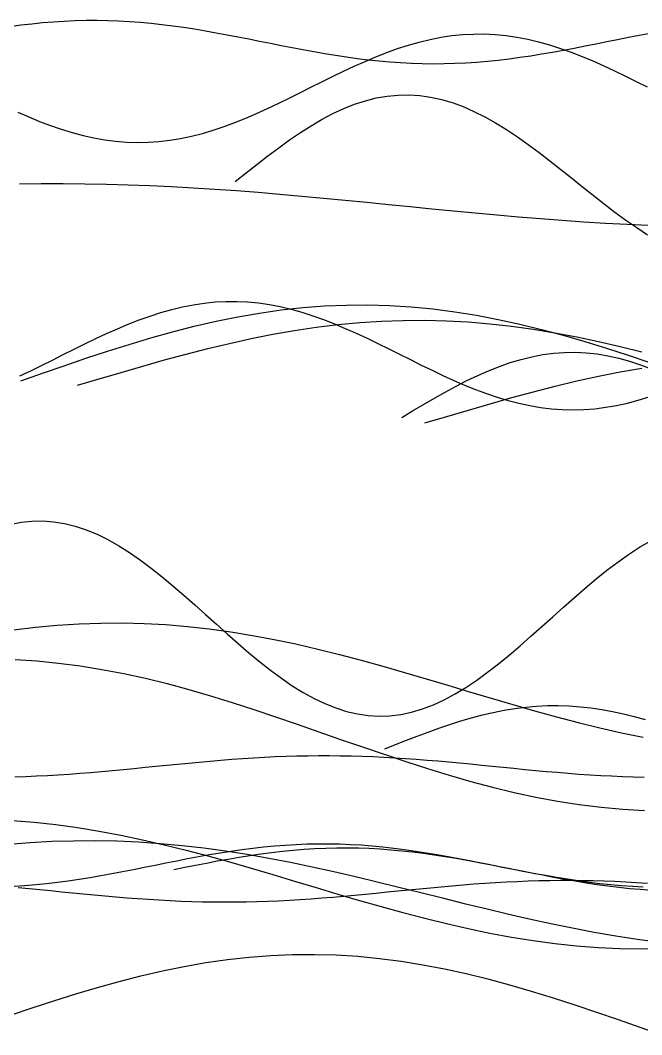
# Model space of a CAD drawing. Header units: metres. Extents: x -249 to 352, y -252 to 258.
# Drawn here: x -190.3 to -133, y -105.5 to -12 of the extents above; entities that cross this region are included whole.
import ezdxf

# ---------------------------------------------------------------- set-up
doc = ezdxf.new("R2010")
doc.units = ezdxf.units.M

msp = doc.modelspace()

# ---------------------------------------------------------------- linework, layer by layer
for p, q in [((-187.241, -12.172, -433.013), (-186.241, -12.109, -433.013)), ((-186.241, -12.109, -433.013), (-185.241, -12.065, -433.013)), ((-185.241, -12.065, -433.013), (-184.241, -12.041, -433.013)), ((-184.241, -12.041, -433.013), (-183.241, -12.037, -433.013)), ((-183.241, -12.037, -433.013), (-182.241, -12.053, -433.013)), ((-182.241, -12.053, -433.013), (-181.241, -12.088, -433.013)), ((-181.241, -12.088, -433.013), (-180.241, -12.144, -433.013)), ((-180.241, -12.144, -433.013), (-179.241, -12.218, -433.013)), ((-191.241, -12.601, -433.013), (-190.241, -12.469, -433.013)), ((-190.241, -12.469, -433.013), (-189.241, -12.353, -433.013)), ((-189.241, -12.353, -433.013), (-188.241, -12.254, -433.013)), ((-188.241, -12.254, -433.013), (-187.241, -12.172, -433.013)), ((-179.241, -12.218, -433.013), (-178.241, -12.31, -433.013)), ((-178.241, -12.31, -433.013), (-177.241, -12.419, -433.013)), ((-177.241, -12.419, -433.013), (-176.241, -12.545, -433.013)), ((-176.241, -12.545, -433.013), (-175.241, -12.685, -433.013)), ((-175.241, -12.685, -433.013), (-174.241, -12.839, -433.013)), ((-174.241, -12.839, -433.013), (-173.241, -13.005, -433.013)), ((-173.241, -13.005, -433.013), (-172.241, -13.181, -433.013)), ((-172.241, -13.181, -433.013), (-171.241, -13.366, -433.013)), ((-171.241, -13.366, -433.013), (-170.241, -13.558, -433.013)), ((-170.241, -13.558, -433.013), (-169.241, -13.754, -433.013)), ((-169.241, -13.754, -433.013), (-168.241, -13.953, -433.013)), ((-168.241, -13.953, -433.013), (-167.241, -14.153, -433.013)), ((-153.518, -14.041, -433.013), (-152.518, -13.8, -433.013)), ((-152.518, -13.8, -433.013), (-151.518, -13.604, -433.013)), ((-151.518, -13.604, -433.013), (-150.518, -13.454, -433.013)), ((-150.518, -13.454, -433.013), (-149.518, -13.353, -433.013)), ((-149.518, -13.353, -433.013), (-148.518, -13.301, -433.013)), ((-148.518, -13.301, -433.013), (-147.518, -13.299, -433.013)), ((-147.518, -13.299, -433.013), (-146.518, -13.347, -433.013)), ((-146.518, -13.347, -433.013), (-145.518, -13.444, -433.013)), ((-145.518, -13.444, -433.013), (-144.518, -13.59, -433.013)), ((-144.518, -13.59, -433.013), (-143.518, -13.783, -433.013)), ((-143.518, -13.783, -433.013), (-142.518, -14.021, -433.013)), ((-142.518, -14.021, -433.013), (-141.518, -14.301, -433.013)), ((-137.241, -14.202, -433.013), (-136.241, -14.002, -433.013)), ((-136.241, -14.002, -433.013), (-135.241, -13.803, -433.013)), ((-135.241, -13.803, -433.013), (-134.241, -13.606, -433.013)), ((-134.241, -13.606, -433.013), (-133.241, -13.413, -433.013)), ((-133.241, -13.413, -433.013), (-132.241, -13.226, -433.013)), ((-167.241, -14.153, -433.013), (-166.241, -14.352, -433.013)), ((-166.241, -14.352, -433.013), (-165.241, -14.547, -433.013)), ((-165.241, -14.547, -433.013), (-164.241, -14.738, -433.013)), ((-164.241, -14.738, -433.013), (-163.241, -14.921, -433.013)), ((-163.241, -14.921, -433.013), (-162.241, -15.096, -433.013)), ((-156.518, -15.009, -433.013), (-155.518, -14.649, -433.013)), ((-155.518, -14.649, -433.013), (-154.518, -14.325, -433.013)), ((-154.518, -14.325, -433.013), (-153.518, -14.041, -433.013)), ((-141.518, -14.301, -433.013), (-140.518, -14.622, -433.013)), ((-141.241, -14.965, -433.013), (-140.241, -14.784, -433.013)), ((-140.518, -14.622, -433.013), (-139.518, -14.979, -433.013)), ((-140.241, -14.784, -433.013), (-139.241, -14.595, -433.013)), ((-139.241, -14.595, -433.013), (-138.241, -14.4, -433.013)), ((-138.241, -14.4, -433.013), (-137.241, -14.202, -433.013)), ((-162.241, -15.096, -433.013), (-161.241, -15.26, -433.013)), ((-161.241, -15.26, -433.013), (-160.241, -15.412, -433.013)), ((-160.241, -15.412, -433.013), (-159.241, -15.55, -433.013)), ((-159.518, -16.269, -433.013), (-158.518, -15.823, -433.013)), ((-159.241, -15.55, -433.013), (-158.241, -15.673, -433.013)), ((-158.518, -15.823, -433.013), (-157.518, -15.401, -433.013)), ((-158.241, -15.673, -433.013), (-157.241, -15.779, -433.013)), ((-157.518, -15.401, -433.013), (-156.518, -15.009, -433.013)), ((-157.241, -15.779, -433.013), (-156.241, -15.868, -433.013)), ((-156.241, -15.868, -433.013), (-155.241, -15.939, -433.013)), ((-149.241, -15.954, -433.013), (-148.241, -15.888, -433.013)), ((-148.241, -15.888, -433.013), (-147.241, -15.803, -433.013)), ((-147.241, -15.803, -433.013), (-146.241, -15.701, -433.013)), ((-146.241, -15.701, -433.013), (-145.241, -15.582, -433.013)), ((-145.241, -15.582, -433.013), (-144.241, -15.447, -433.013)), ((-144.241, -15.447, -433.013), (-143.241, -15.299, -433.013)), ((-143.241, -15.299, -433.013), (-142.241, -15.137, -433.013)), ((-142.241, -15.137, -433.013), (-141.241, -14.965, -433.013)), ((-139.518, -14.979, -433.013), (-138.518, -15.369, -433.013)), ((-138.518, -15.369, -433.013), (-137.518, -15.788, -433.013)), ((-137.518, -15.788, -433.013), (-136.518, -16.233, -433.013)), ((-161.518, -17.218, -433.013), (-160.518, -16.736, -433.013)), ((-160.518, -16.736, -433.013), (-159.518, -16.269, -433.013)), ((-155.241, -15.939, -433.013), (-154.241, -15.991, -433.013)), ((-154.241, -15.991, -433.013), (-153.241, -16.023, -433.013)), ((-153.241, -16.023, -433.013), (-152.241, -16.036, -433.013)), ((-152.241, -16.036, -433.013), (-151.241, -16.028, -433.013)), ((-151.241, -16.028, -433.013), (-150.241, -16.001, -433.013)), ((-150.241, -16.001, -433.013), (-149.241, -15.954, -433.013)), ((-136.518, -16.233, -433.013), (-135.518, -16.698, -433.013)), ((-135.518, -16.698, -433.013), (-134.518, -17.179, -433.013)), ((-163.518, -18.209, -433.013), (-162.518, -17.711, -433.013)), ((-162.518, -17.711, -433.013), (-161.518, -17.218, -433.013)), ((-134.518, -17.179, -433.013), (-133.518, -17.671, -433.013)), ((-133.518, -17.671, -433.013), (-132.518, -18.17, -433.013)), ((-164.518, -18.709, -433.013), (-163.518, -18.209, -433.013)), ((-166.518, -19.691, -433.013), (-165.518, -19.204, -433.013)), ((-165.518, -19.204, -433.013), (-164.518, -18.709, -433.013)), ((-159.482, -19.773, -433.013), (-158.482, -19.446, -433.013)), ((-158.482, -19.446, -433.013), (-157.482, -19.194, -433.013)), ((-157.482, -19.194, -433.013), (-156.482, -19.019, -433.013)), ((-156.482, -19.019, -433.013), (-155.482, -18.923, -433.013)), ((-155.482, -18.923, -433.013), (-154.482, -18.906, -433.013)), ((-154.482, -18.906, -433.013), (-153.482, -18.969, -433.013)), ((-153.482, -18.969, -433.013), (-152.482, -19.112, -433.013)), ((-152.482, -19.112, -433.013), (-151.482, -19.332, -433.013)), ((-151.482, -19.332, -433.013), (-150.482, -19.628, -433.013)), ((-150.482, -19.628, -433.013), (-149.482, -19.997, -433.013)), ((-190.518, -20.506, -433.013), (-189.518, -20.943, -433.013)), ((-168.518, -20.617, -433.013), (-167.518, -20.163, -433.013)), ((-167.518, -20.163, -433.013), (-166.518, -19.691, -433.013)), ((-161.482, -20.636, -433.013), (-160.482, -20.171, -433.013)), ((-160.482, -20.171, -433.013), (-159.482, -19.773, -433.013)), ((-149.482, -19.997, -433.013), (-148.482, -20.435, -433.013)), ((-148.482, -20.435, -433.013), (-147.482, -20.937, -433.013)), ((-189.518, -20.943, -433.013), (-188.518, -21.353, -433.013)), ((-188.518, -21.353, -433.013), (-187.518, -21.732, -433.013)), ((-171.518, -21.821, -433.013), (-170.518, -21.45, -433.013)), ((-170.518, -21.45, -433.013), (-169.518, -21.047, -433.013)), ((-169.518, -21.047, -433.013), (-168.518, -20.617, -433.013)), ((-163.482, -21.749, -433.013), (-162.482, -21.164, -433.013)), ((-162.482, -21.164, -433.013), (-161.482, -20.636, -433.013)), ((-147.482, -20.937, -433.013), (-146.482, -21.499, -433.013)), ((-146.482, -21.499, -433.013), (-145.482, -22.115, -433.013)), ((-187.518, -21.732, -433.013), (-186.518, -22.078, -433.013)), ((-186.518, -22.078, -433.013), (-185.518, -22.385, -433.013)), ((-185.518, -22.385, -433.013), (-184.518, -22.651, -433.013)), ((-173.518, -22.455, -433.013), (-172.518, -22.157, -433.013)), ((-172.518, -22.157, -433.013), (-171.518, -21.821, -433.013)), ((-165.482, -23.067, -433.013), (-164.482, -22.386, -433.013)), ((-164.482, -22.386, -433.013), (-163.482, -21.749, -433.013)), ((-145.482, -22.115, -433.013), (-144.482, -22.779, -433.013)), ((-184.518, -22.651, -433.013), (-183.518, -22.874, -433.013)), ((-183.518, -22.874, -433.013), (-182.518, -23.052, -433.013)), ((-182.518, -23.052, -433.013), (-181.518, -23.181, -433.013)), ((-181.518, -23.181, -433.013), (-180.518, -23.262, -433.013)), ((-180.518, -23.262, -433.013), (-179.518, -23.293, -433.013)), ((-179.518, -23.293, -433.013), (-178.518, -23.274, -433.013)), ((-178.518, -23.274, -433.013), (-177.518, -23.206, -433.013)), ((-177.518, -23.206, -433.013), (-176.518, -23.088, -433.013)), ((-176.518, -23.088, -433.013), (-175.518, -22.923, -433.013)), ((-175.518, -22.923, -433.013), (-174.518, -22.711, -433.013)), ((-174.518, -22.711, -433.013), (-173.518, -22.455, -433.013)), ((-166.482, -23.787, -433.013), (-165.482, -23.067, -433.013)), ((-144.482, -22.779, -433.013), (-143.482, -23.484, -433.013)), ((-167.482, -24.538, -433.013), (-166.482, -23.787, -433.013)), ((-143.482, -23.484, -433.013), (-142.482, -24.223, -433.013)), ((-142.482, -24.223, -433.013), (-141.482, -24.989, -433.013)), ((-168.482, -25.313, -433.013), (-167.482, -24.538, -433.013)), ((-141.482, -24.989, -433.013), (-140.482, -25.774, -433.013)), ((-170.482, -26.903, -433.013), (-169.482, -26.104, -433.013)), ((-169.482, -26.104, -433.013), (-168.482, -25.313, -433.013)), ((-140.482, -25.774, -433.013), (-139.482, -26.57, -433.013)), ((-190.361, -27.114, -433.013), (-188.361, -27.09, -433.013)), ((-188.361, -27.09, -433.013), (-186.361, -27.086, -433.013)), ((-186.361, -27.086, -433.013), (-184.361, -27.102, -433.013)), ((-184.361, -27.102, -433.013), (-182.361, -27.137, -433.013)), ((-139.482, -26.57, -433.013), (-138.482, -27.37, -433.013)), ((-182.361, -27.137, -433.013), (-180.361, -27.192, -433.013)), ((-180.361, -27.192, -433.013), (-178.361, -27.266, -433.013)), ((-178.361, -27.266, -433.013), (-176.361, -27.358, -433.013)), ((-176.361, -27.358, -433.013), (-174.361, -27.468, -433.013)), ((-174.361, -27.468, -433.013), (-172.361, -27.594, -433.013)), ((-172.361, -27.594, -433.013), (-170.361, -27.734, -433.013)), ((-170.361, -27.734, -433.013), (-168.361, -27.888, -433.013)), ((-168.361, -27.888, -433.013), (-166.361, -28.054, -433.013)), ((-138.482, -27.37, -433.013), (-137.482, -28.165, -433.013)), ((-166.361, -28.054, -433.013), (-164.361, -28.23, -433.013)), ((-164.361, -28.23, -433.013), (-162.361, -28.415, -433.013)), ((-162.361, -28.415, -433.013), (-160.361, -28.606, -433.013)), ((-160.361, -28.606, -433.013), (-158.361, -28.803, -433.013)), ((-158.361, -28.803, -433.013), (-156.361, -29.002, -433.013)), ((-137.482, -28.165, -433.013), (-136.482, -28.947, -433.013)), ((-136.482, -28.947, -433.013), (-135.482, -29.709, -433.013)), ((-156.361, -29.002, -433.013), (-154.361, -29.202, -433.013)), ((-154.361, -29.202, -433.013), (-152.361, -29.4, -433.013)), ((-152.361, -29.4, -433.013), (-150.361, -29.596, -433.013)), ((-150.361, -29.596, -433.013), (-148.361, -29.786, -433.013)), ((-148.361, -29.786, -433.013), (-146.361, -29.97, -433.013)), ((-135.482, -29.709, -433.013), (-134.482, -30.443, -433.013)), ((-146.361, -29.97, -433.013), (-144.361, -30.145, -433.013)), ((-144.361, -30.145, -433.013), (-142.361, -30.309, -433.013)), ((-142.361, -30.309, -433.013), (-140.361, -30.46, -433.013)), ((-140.361, -30.46, -433.013), (-138.361, -30.599, -433.013)), ((-138.361, -30.599, -433.013), (-136.361, -30.721, -433.013)), ((-136.361, -30.721, -433.013), (-134.361, -30.828, -433.013)), ((-134.482, -30.443, -433.013), (-133.482, -31.141, -433.013)), ((-134.361, -30.828, -433.013), (-132.361, -30.917, -433.013)), ((-133.482, -31.141, -433.013), (-132.482, -31.798, -433.013)), ((-175.341, -38.441, -433.013), (-174.341, -38.245, -433.013)), ((-174.341, -38.245, -433.013), (-173.341, -38.095, -433.013)), ((-173.341, -38.095, -433.013), (-172.341, -37.994, -433.013)), ((-172.341, -37.994, -433.013), (-171.341, -37.942, -433.013)), ((-171.341, -37.942, -433.013), (-170.341, -37.94, -433.013)), ((-170.341, -37.94, -433.013), (-169.341, -37.988, -433.013)), ((-169.341, -37.988, -433.013), (-168.341, -38.085, -433.013)), ((-168.341, -38.085, -433.013), (-167.341, -38.231, -433.013)), ((-167.341, -38.231, -433.013), (-166.341, -38.424, -433.013)), ((-162.259, -38.36, -433.013), (-160.259, -38.275, -433.013)), ((-160.259, -38.275, -433.013), (-158.259, -38.261, -433.013)), ((-158.259, -38.261, -433.013), (-156.259, -38.316, -433.013)), ((-156.259, -38.316, -433.013), (-154.259, -38.441, -433.013)), ((-178.341, -39.29, -433.013), (-177.341, -38.966, -433.013)), ((-177.341, -38.966, -433.013), (-176.341, -38.683, -433.013)), ((-176.341, -38.683, -433.013), (-175.341, -38.441, -433.013)), ((-170.259, -39.368, -433.013), (-168.259, -39.019, -433.013)), ((-168.259, -39.019, -433.013), (-166.259, -38.734, -433.013)), ((-166.341, -38.424, -433.013), (-165.341, -38.662, -433.013)), ((-166.259, -38.734, -433.013), (-164.259, -38.513, -433.013)), ((-165.341, -38.662, -433.013), (-164.341, -38.942, -433.013)), ((-164.341, -38.942, -433.013), (-163.341, -39.263, -433.013)), ((-164.259, -38.513, -433.013), (-162.259, -38.36, -433.013)), ((-163.341, -39.263, -433.013), (-162.341, -39.62, -433.013)), ((-154.259, -38.441, -433.013), (-152.259, -38.634, -433.013)), ((-152.259, -38.634, -433.013), (-150.259, -38.893, -433.013)), ((-150.259, -38.893, -433.013), (-148.259, -39.215, -433.013)), ((-148.259, -39.215, -433.013), (-146.259, -39.598, -433.013)), ((-181.341, -40.464, -433.013), (-180.341, -40.043, -433.013)), ((-180.341, -40.043, -433.013), (-179.341, -39.65, -433.013)), ((-179.341, -39.65, -433.013), (-178.341, -39.29, -433.013)), ((-174.259, -40.236, -433.013), (-172.259, -39.775, -433.013)), ((-172.259, -39.775, -433.013), (-170.259, -39.368, -433.013)), ((-163.014, -40.33, -433.013), (-161.014, -40.085, -433.013)), ((-162.341, -39.62, -433.013), (-161.341, -40.01, -433.013)), ((-161.341, -40.01, -433.013), (-160.341, -40.43, -433.013)), ((-161.014, -40.085, -433.013), (-159.014, -39.896, -433.013)), ((-159.014, -39.896, -433.013), (-157.014, -39.764, -433.013)), ((-157.014, -39.764, -433.013), (-155.014, -39.692, -433.013)), ((-155.014, -39.692, -433.013), (-153.014, -39.68, -433.013)), ((-153.014, -39.68, -433.013), (-151.014, -39.727, -433.013)), ((-151.014, -39.727, -433.013), (-149.014, -39.834, -433.013)), ((-149.014, -39.834, -433.013), (-147.014, -39.999, -433.013)), ((-147.014, -39.999, -433.013), (-145.014, -40.221, -433.013)), ((-146.259, -39.598, -433.013), (-144.259, -40.038, -433.013)), ((-144.259, -40.038, -433.013), (-142.259, -40.53, -433.013)), ((-183.341, -41.377, -433.013), (-182.341, -40.911, -433.013)), ((-182.341, -40.911, -433.013), (-181.341, -40.464, -433.013)), ((-178.259, -41.305, -433.013), (-176.259, -40.748, -433.013)), ((-176.259, -40.748, -433.013), (-174.259, -40.236, -433.013)), ((-169.014, -41.373, -433.013), (-167.014, -40.977, -433.013)), ((-167.014, -40.977, -433.013), (-165.014, -40.628, -433.013)), ((-165.014, -40.628, -433.013), (-163.014, -40.33, -433.013)), ((-160.341, -40.43, -433.013), (-159.341, -40.874, -433.013)), ((-159.341, -40.874, -433.013), (-158.341, -41.339, -433.013)), ((-145.014, -40.221, -433.013), (-143.014, -40.498, -433.013)), ((-143.014, -40.498, -433.013), (-141.014, -40.826, -433.013)), ((-142.259, -40.53, -433.013), (-140.259, -41.069, -433.013)), ((-141.014, -40.826, -433.013), (-139.014, -41.203, -433.013)), ((-140.259, -41.069, -433.013), (-138.259, -41.649, -433.013)), ((-185.341, -42.352, -433.013), (-184.341, -41.859, -433.013)), ((-184.341, -41.859, -433.013), (-183.341, -41.377, -433.013)), ((-182.259, -42.532, -433.013), (-180.259, -41.902, -433.013)), ((-180.259, -41.902, -433.013), (-178.259, -41.305, -433.013)), ((-173.014, -42.289, -433.013), (-171.014, -41.812, -433.013)), ((-171.014, -41.812, -433.013), (-169.014, -41.373, -433.013)), ((-158.341, -41.339, -433.013), (-157.341, -41.82, -433.013)), ((-157.341, -41.82, -433.013), (-156.341, -42.312, -433.013)), ((-139.014, -41.203, -433.013), (-137.014, -41.624, -433.013)), ((-138.259, -41.649, -433.013), (-136.259, -42.266, -433.013)), ((-137.014, -41.624, -433.013), (-135.014, -42.086, -433.013)), ((-187.341, -43.35, -433.013), (-186.341, -42.851, -433.013)), ((-186.341, -42.851, -433.013), (-185.341, -42.352, -433.013)), ((-184.259, -43.189, -433.013), (-182.259, -42.532, -433.013)), ((-177.014, -43.341, -433.013), (-175.014, -42.801, -433.013)), ((-175.014, -42.801, -433.013), (-173.014, -42.289, -433.013)), ((-156.341, -42.312, -433.013), (-155.341, -42.811, -433.013)), ((-155.341, -42.811, -433.013), (-154.341, -43.31, -433.013)), ((-143.134, -43.039, -433.013), (-142.134, -42.85, -433.013)), ((-142.134, -42.85, -433.013), (-141.134, -42.719, -433.013)), ((-141.134, -42.719, -433.013), (-140.134, -42.646, -433.013)), ((-140.134, -42.646, -433.013), (-139.134, -42.634, -433.013)), ((-139.134, -42.634, -433.013), (-138.134, -42.681, -433.013)), ((-138.134, -42.681, -433.013), (-137.134, -42.788, -433.013)), ((-137.134, -42.788, -433.013), (-136.134, -42.954, -433.013)), ((-136.259, -42.266, -433.013), (-134.259, -42.913, -433.013)), ((-136.134, -42.954, -433.013), (-135.134, -43.176, -433.013)), ((-135.014, -42.086, -433.013), (-133.014, -42.584, -433.013)), ((-134.259, -42.913, -433.013), (-132.259, -43.583, -433.013)), ((-189.341, -44.332, -433.013), (-188.341, -43.846, -433.013)), ((-188.341, -43.846, -433.013), (-187.341, -43.35, -433.013)), ((-188.259, -44.559, -433.013), (-186.259, -43.867, -433.013)), ((-186.259, -43.867, -433.013), (-184.259, -43.189, -433.013)), ((-181.014, -44.485, -433.013), (-179.014, -43.904, -433.013)), ((-179.014, -43.904, -433.013), (-177.014, -43.341, -433.013)), ((-154.341, -43.31, -433.013), (-153.341, -43.806, -433.013)), ((-153.341, -43.806, -433.013), (-152.341, -44.294, -433.013)), ((-147.134, -44.327, -433.013), (-146.134, -43.931, -433.013)), ((-146.134, -43.931, -433.013), (-145.134, -43.583, -433.013)), ((-145.134, -43.583, -433.013), (-144.134, -43.284, -433.013)), ((-144.134, -43.284, -433.013), (-143.134, -43.039, -433.013)), ((-135.134, -43.176, -433.013), (-134.134, -43.452, -433.013)), ((-134.134, -43.452, -433.013), (-133.134, -43.78, -433.013)), ((-133.134, -43.78, -433.013), (-132.134, -44.157, -433.013)), ((-190.341, -44.804, -433.013), (-189.341, -44.332, -433.013)), ((-190.259, -45.258, -433.013), (-188.259, -44.559, -433.013)), ((-183.014, -45.078, -433.013), (-181.014, -44.485, -433.013)), ((-152.341, -44.294, -433.013), (-151.341, -44.767, -433.013)), ((-151.341, -44.767, -433.013), (-150.341, -45.222, -433.013)), ((-149.134, -45.244, -433.013), (-148.134, -44.766, -433.013)), ((-148.134, -44.766, -433.013), (-147.134, -44.327, -433.013)), ((-138.995, -45.277, -433.013), (-136.995, -44.839, -433.013)), ((-136.995, -44.839, -433.013), (-134.995, -44.443, -433.013)), ((-134.995, -44.443, -433.013), (-132.995, -44.094, -433.013)), ((-185.014, -45.677, -433.013), (-183.014, -45.078, -433.013)), ((-151.134, -46.295, -433.013), (-150.134, -45.755, -433.013)), ((-150.341, -45.222, -433.013), (-149.341, -45.655, -433.013)), ((-150.134, -45.755, -433.013), (-149.134, -45.244, -433.013)), ((-149.341, -45.655, -433.013), (-148.341, -46.06, -433.013)), ((-142.995, -46.266, -433.013), (-140.995, -45.755, -433.013)), ((-140.995, -45.755, -433.013), (-138.995, -45.277, -433.013)), ((-152.134, -46.858, -433.013), (-151.134, -46.295, -433.013)), ((-148.341, -46.06, -433.013), (-147.341, -46.434, -433.013)), ((-147.341, -46.434, -433.013), (-146.341, -46.773, -433.013)), ((-144.995, -46.806, -433.013), (-142.995, -46.266, -433.013)), ((-154.134, -48.032, -433.013), (-153.134, -47.439, -433.013)), ((-153.134, -47.439, -433.013), (-152.134, -46.858, -433.013)), ((-148.995, -47.951, -433.013), (-146.995, -47.37, -433.013)), ((-146.995, -47.37, -433.013), (-144.995, -46.806, -433.013)), ((-146.341, -46.773, -433.013), (-145.341, -47.074, -433.013)), ((-145.341, -47.074, -433.013), (-144.341, -47.333, -433.013)), ((-144.341, -47.333, -433.013), (-143.341, -47.549, -433.013)), ((-143.341, -47.549, -433.013), (-142.341, -47.718, -433.013)), ((-136.341, -47.705, -433.013), (-135.341, -47.531, -433.013)), ((-135.341, -47.531, -433.013), (-134.341, -47.312, -433.013)), ((-134.341, -47.312, -433.013), (-133.341, -47.049, -433.013)), ((-133.341, -47.049, -433.013), (-132.341, -46.745, -433.013)), ((-155.134, -48.631, -433.013), (-154.134, -48.032, -433.013)), ((-152.995, -49.143, -433.013), (-150.995, -48.544, -433.013)), ((-150.995, -48.544, -433.013), (-148.995, -47.951, -433.013)), ((-142.341, -47.718, -433.013), (-141.341, -47.839, -433.013)), ((-141.341, -47.839, -433.013), (-140.341, -47.912, -433.013)), ((-140.341, -47.912, -433.013), (-139.341, -47.935, -433.013)), ((-139.341, -47.935, -433.013), (-138.341, -47.907, -433.013)), ((-138.341, -47.907, -433.013), (-137.341, -47.831, -433.013)), ((-137.341, -47.831, -433.013), (-136.341, -47.705, -433.013)), ((-191.226, -58.495, -433.013), (-190.226, -58.298, -433.013)), ((-190.226, -58.298, -433.013), (-189.226, -58.19, -433.013)), ((-189.226, -58.19, -433.013), (-188.226, -58.171, -433.013)), ((-188.226, -58.171, -433.013), (-187.226, -58.242, -433.013)), ((-187.226, -58.242, -433.013), (-186.226, -58.403, -433.013)), ((-186.226, -58.403, -433.013), (-185.226, -58.65, -433.013)), ((-185.226, -58.65, -433.013), (-184.226, -58.984, -433.013)), ((-184.226, -58.984, -433.013), (-183.226, -59.398, -433.013)), ((-183.226, -59.398, -433.013), (-182.226, -59.891, -433.013)), ((-182.226, -59.891, -433.013), (-181.226, -60.456, -433.013)), ((-181.226, -60.456, -433.013), (-180.226, -61.088, -433.013)), ((-134.226, -61.254, -433.013), (-133.226, -60.606, -433.013)), ((-133.226, -60.606, -433.013), (-132.226, -60.024, -433.013)), ((-180.226, -61.088, -433.013), (-179.226, -61.781, -433.013)), ((-135.226, -61.961, -433.013), (-134.226, -61.254, -433.013)), ((-179.226, -61.781, -433.013), (-178.226, -62.528, -433.013)), ((-178.226, -62.528, -433.013), (-177.226, -63.321, -433.013)), ((-136.226, -62.72, -433.013), (-135.226, -61.961, -433.013)), ((-177.226, -63.321, -433.013), (-176.226, -64.152, -433.013)), ((-138.226, -64.363, -433.013), (-137.226, -63.524, -433.013)), ((-137.226, -63.524, -433.013), (-136.226, -62.72, -433.013)), ((-176.226, -64.152, -433.013), (-175.226, -65.014, -433.013)), ((-139.226, -65.231, -433.013), (-138.226, -64.363, -433.013)), ((-175.226, -65.014, -433.013), (-174.226, -65.897, -433.013)), ((-140.226, -66.118, -433.013), (-139.226, -65.231, -433.013)), ((-174.226, -65.897, -433.013), (-173.226, -66.793, -433.013)), ((-141.226, -67.016, -433.013), (-140.226, -66.118, -433.013)), ((-173.226, -66.793, -433.013), (-172.226, -67.693, -433.013)), ((-142.226, -67.915, -433.013), (-141.226, -67.016, -433.013)), ((-190.887, -68.221, -433.013), (-188.887, -67.976, -433.013)), ((-188.887, -67.976, -433.013), (-186.887, -67.787, -433.013)), ((-186.887, -67.787, -433.013), (-184.887, -67.655, -433.013)), ((-184.887, -67.655, -433.013), (-182.887, -67.583, -433.013)), ((-182.887, -67.583, -433.013), (-180.887, -67.571, -433.013)), ((-180.887, -67.571, -433.013), (-178.887, -67.618, -433.013)), ((-178.887, -67.618, -433.013), (-176.887, -67.725, -433.013)), ((-176.887, -67.725, -433.013), (-174.887, -67.89, -433.013)), ((-174.887, -67.89, -433.013), (-172.887, -68.112, -433.013)), ((-172.887, -68.112, -433.013), (-170.887, -68.389, -433.013)), ((-172.226, -67.693, -433.013), (-171.226, -68.587, -433.013)), ((-143.226, -68.807, -433.013), (-142.226, -67.915, -433.013)), ((-171.226, -68.587, -433.013), (-170.226, -69.467, -433.013)), ((-170.887, -68.389, -433.013), (-168.887, -68.717, -433.013)), ((-168.887, -68.717, -433.013), (-166.887, -69.094, -433.013)), ((-166.887, -69.094, -433.013), (-164.887, -69.515, -433.013)), ((-144.226, -69.682, -433.013), (-143.226, -68.807, -433.013)), ((-170.226, -69.467, -433.013), (-169.226, -70.324, -433.013)), ((-164.887, -69.515, -433.013), (-162.887, -69.977, -433.013)), ((-162.887, -69.977, -433.013), (-160.887, -70.475, -433.013)), ((-145.226, -70.532, -433.013), (-144.226, -69.682, -433.013)), ((-190.77, -70.951, -433.013), (-188.77, -71.076, -433.013)), ((-169.226, -70.324, -433.013), (-168.226, -71.15, -433.013)), ((-160.887, -70.475, -433.013), (-158.887, -71.004, -433.013)), ((-158.887, -71.004, -433.013), (-156.887, -71.558, -433.013)), ((-146.226, -71.349, -433.013), (-145.226, -70.532, -433.013)), ((-188.77, -71.076, -433.013), (-186.77, -71.269, -433.013)), ((-186.77, -71.269, -433.013), (-184.77, -71.528, -433.013)), ((-184.77, -71.528, -433.013), (-182.77, -71.851, -433.013)), ((-182.77, -71.851, -433.013), (-180.77, -72.234, -433.013)), ((-168.226, -71.15, -433.013), (-167.226, -71.936, -433.013)), ((-167.226, -71.936, -433.013), (-166.226, -72.674, -433.013)), ((-156.887, -71.558, -433.013), (-154.887, -72.133, -433.013)), ((-147.226, -72.123, -433.013), (-146.226, -71.349, -433.013)), ((-180.77, -72.234, -433.013), (-178.77, -72.673, -433.013)), ((-178.77, -72.673, -433.013), (-176.77, -73.165, -433.013)), ((-166.226, -72.674, -433.013), (-165.226, -73.357, -433.013)), ((-154.887, -72.133, -433.013), (-152.887, -72.721, -433.013)), ((-152.887, -72.721, -433.013), (-150.887, -73.319, -433.013)), ((-149.226, -73.517, -433.013), (-148.226, -72.849, -433.013)), ((-148.226, -72.849, -433.013), (-147.226, -72.123, -433.013)), ((-176.77, -73.165, -433.013), (-174.77, -73.704, -433.013)), ((-174.77, -73.704, -433.013), (-172.77, -74.285, -433.013)), ((-165.226, -73.357, -433.013), (-164.226, -73.978, -433.013)), ((-150.887, -73.319, -433.013), (-148.887, -73.918, -433.013)), ((-150.226, -74.122, -433.013), (-149.226, -73.517, -433.013)), ((-172.77, -74.285, -433.013), (-170.77, -74.901, -433.013)), ((-164.226, -73.978, -433.013), (-163.226, -74.532, -433.013)), ((-163.226, -74.532, -433.013), (-162.226, -75.011, -433.013)), ((-152.226, -75.118, -433.013), (-151.226, -74.658, -433.013)), ((-151.226, -74.658, -433.013), (-150.226, -74.122, -433.013)), ((-148.887, -73.918, -433.013), (-146.887, -74.515, -433.013)), ((-146.887, -74.515, -433.013), (-144.887, -75.101, -433.013)), ((-170.77, -74.901, -433.013), (-168.77, -75.548, -433.013)), ((-168.77, -75.548, -433.013), (-166.77, -76.218, -433.013)), ((-162.226, -75.011, -433.013), (-161.226, -75.413, -433.013)), ((-161.226, -75.413, -433.013), (-160.226, -75.732, -433.013)), ((-154.226, -75.798, -433.013), (-153.226, -75.5, -433.013)), ((-153.226, -75.5, -433.013), (-152.226, -75.118, -433.013)), ((-146.705, -75.821, -433.013), (-145.705, -75.622, -433.013)), ((-145.705, -75.622, -433.013), (-144.705, -75.459, -433.013)), ((-144.887, -75.101, -433.013), (-142.887, -75.673, -433.013)), ((-144.705, -75.459, -433.013), (-143.705, -75.333, -433.013)), ((-143.705, -75.333, -433.013), (-142.705, -75.245, -433.013)), ((-142.887, -75.673, -433.013), (-140.887, -76.223, -433.013)), ((-142.705, -75.245, -433.013), (-141.705, -75.197, -433.013)), ((-141.705, -75.197, -433.013), (-140.705, -75.189, -433.013)), ((-140.705, -75.189, -433.013), (-139.705, -75.22, -433.013)), ((-139.705, -75.22, -433.013), (-138.705, -75.292, -433.013)), ((-138.705, -75.292, -433.013), (-137.705, -75.402, -433.013)), ((-137.705, -75.402, -433.013), (-136.705, -75.55, -433.013)), ((-136.705, -75.55, -433.013), (-135.705, -75.734, -433.013)), ((-166.77, -76.218, -433.013), (-164.77, -76.905, -433.013)), ((-160.226, -75.732, -433.013), (-159.226, -75.965, -433.013)), ((-159.226, -75.965, -433.013), (-158.226, -76.11, -433.013)), ((-158.226, -76.11, -433.013), (-157.226, -76.167, -433.013)), ((-157.226, -76.167, -433.013), (-156.226, -76.133, -433.013)), ((-156.226, -76.133, -433.013), (-155.226, -76.009, -433.013)), ((-155.226, -76.009, -433.013), (-154.226, -75.798, -433.013)), ((-150.705, -76.929, -433.013), (-149.705, -76.61, -433.013)), ((-149.705, -76.61, -433.013), (-148.705, -76.318, -433.013)), ((-148.705, -76.318, -433.013), (-147.705, -76.054, -433.013)), ((-147.705, -76.054, -433.013), (-146.705, -75.821, -433.013)), ((-140.887, -76.223, -433.013), (-138.887, -76.747, -433.013)), ((-135.705, -75.734, -433.013), (-134.705, -75.953, -433.013)), ((-134.705, -75.953, -433.013), (-133.705, -76.204, -433.013)), ((-133.705, -76.204, -433.013), (-132.705, -76.485, -433.013)), ((-164.77, -76.905, -433.013), (-162.77, -77.602, -433.013)), ((-152.705, -77.629, -433.013), (-151.705, -77.269, -433.013)), ((-151.705, -77.269, -433.013), (-150.705, -76.929, -433.013)), ((-138.887, -76.747, -433.013), (-136.887, -77.239, -433.013)), ((-136.887, -77.239, -433.013), (-134.887, -77.695, -433.013)), ((-162.77, -77.602, -433.013), (-160.77, -78.302, -433.013)), ((-160.77, -78.302, -433.013), (-158.77, -78.997, -433.013)), ((-155.705, -78.788, -433.013), (-154.705, -78.392, -433.013)), ((-154.705, -78.392, -433.013), (-153.705, -78.005, -433.013)), ((-153.705, -78.005, -433.013), (-152.705, -77.629, -433.013)), ((-134.887, -77.695, -433.013), (-132.887, -78.109, -433.013)), ((-158.77, -78.997, -433.013), (-156.77, -79.682, -433.013)), ((-156.705, -79.187, -433.013), (-155.705, -78.788, -433.013)), ((-174.801, -80.484, -433.013), (-173.801, -80.391, -433.013)), ((-173.801, -80.391, -433.013), (-172.801, -80.302, -433.013)), ((-172.801, -80.302, -433.013), (-171.801, -80.217, -433.013)), ((-171.801, -80.217, -433.013), (-170.801, -80.139, -433.013)), ((-170.801, -80.139, -433.013), (-169.801, -80.067, -433.013)), ((-169.801, -80.067, -433.013), (-168.801, -80.002, -433.013)), ((-168.801, -80.002, -433.013), (-167.801, -79.945, -433.013)), ((-167.801, -79.945, -433.013), (-166.801, -79.897, -433.013)), ((-166.801, -79.897, -433.013), (-165.801, -79.858, -433.013)), ((-165.801, -79.858, -433.013), (-164.801, -79.828, -433.013)), ((-164.801, -79.828, -433.013), (-163.801, -79.808, -433.013)), ((-163.801, -79.808, -433.013), (-162.801, -79.797, -433.013)), ((-162.801, -79.797, -433.013), (-161.801, -79.797, -433.013)), ((-161.801, -79.797, -433.013), (-160.801, -79.806, -433.013)), ((-160.801, -79.806, -433.013), (-159.801, -79.826, -433.013)), ((-159.801, -79.826, -433.013), (-158.801, -79.855, -433.013)), ((-158.801, -79.855, -433.013), (-157.801, -79.894, -433.013)), ((-157.801, -79.894, -433.013), (-156.801, -79.941, -433.013)), ((-156.801, -79.941, -433.013), (-155.801, -79.997, -433.013)), ((-156.77, -79.682, -433.013), (-154.77, -80.349, -433.013)), ((-155.801, -79.997, -433.013), (-154.801, -80.061, -433.013)), ((-154.801, -80.061, -433.013), (-153.801, -80.133, -433.013)), ((-154.77, -80.349, -433.013), (-152.77, -80.991, -433.013)), ((-153.801, -80.133, -433.013), (-152.801, -80.211, -433.013)), ((-152.801, -80.211, -433.013), (-151.801, -80.295, -433.013)), ((-151.801, -80.295, -433.013), (-150.801, -80.384, -433.013)), ((-150.801, -80.384, -433.013), (-149.801, -80.477, -433.013)), ((-183.801, -81.346, -433.013), (-182.801, -81.26, -433.013)), ((-182.801, -81.26, -433.013), (-181.801, -81.17, -433.013)), ((-181.801, -81.17, -433.013), (-180.801, -81.075, -433.013)), ((-180.801, -81.075, -433.013), (-179.801, -80.978, -433.013)), ((-179.801, -80.978, -433.013), (-178.801, -80.879, -433.013)), ((-178.801, -80.879, -433.013), (-177.801, -80.779, -433.013)), ((-177.801, -80.779, -433.013), (-176.801, -80.679, -433.013)), ((-176.801, -80.679, -433.013), (-175.801, -80.581, -433.013)), ((-175.801, -80.581, -433.013), (-174.801, -80.484, -433.013)), ((-152.77, -80.991, -433.013), (-150.77, -81.602, -433.013)), ((-149.801, -80.477, -433.013), (-148.801, -80.573, -433.013)), ((-148.801, -80.573, -433.013), (-147.801, -80.671, -433.013)), ((-147.801, -80.671, -433.013), (-146.801, -80.771, -433.013)), ((-146.801, -80.771, -433.013), (-145.801, -80.871, -433.013)), ((-145.801, -80.871, -433.013), (-144.801, -80.97, -433.013)), ((-144.801, -80.97, -433.013), (-143.801, -81.067, -433.013)), ((-143.801, -81.067, -433.013), (-142.801, -81.162, -433.013)), ((-142.801, -81.162, -433.013), (-141.801, -81.253, -433.013)), ((-141.801, -81.253, -433.013), (-140.801, -81.34, -433.013)), ((-190.801, -81.755, -433.013), (-189.801, -81.722, -433.013)), ((-189.801, -81.722, -433.013), (-188.801, -81.679, -433.013)), ((-188.801, -81.679, -433.013), (-187.801, -81.628, -433.013)), ((-187.801, -81.628, -433.013), (-186.801, -81.569, -433.013)), ((-186.801, -81.569, -433.013), (-185.801, -81.501, -433.013)), ((-185.801, -81.501, -433.013), (-184.801, -81.427, -433.013)), ((-184.801, -81.427, -433.013), (-183.801, -81.346, -433.013)), ((-150.77, -81.602, -433.013), (-148.77, -82.176, -433.013)), ((-148.77, -82.176, -433.013), (-146.77, -82.707, -433.013)), ((-140.801, -81.34, -433.013), (-139.801, -81.421, -433.013)), ((-139.801, -81.421, -433.013), (-138.801, -81.496, -433.013)), ((-138.801, -81.496, -433.013), (-137.801, -81.563, -433.013)), ((-137.801, -81.563, -433.013), (-136.801, -81.624, -433.013)), ((-136.801, -81.624, -433.013), (-135.801, -81.675, -433.013)), ((-135.801, -81.675, -433.013), (-134.801, -81.719, -433.013)), ((-134.801, -81.719, -433.013), (-133.801, -81.752, -433.013)), ((-133.801, -81.752, -433.013), (-132.801, -81.777, -433.013)), ((-146.77, -82.707, -433.013), (-144.77, -83.191, -433.013)), ((-144.77, -83.191, -433.013), (-142.77, -83.621, -433.013)), ((-142.77, -83.621, -433.013), (-140.77, -83.994, -433.013)), ((-140.77, -83.994, -433.013), (-138.77, -84.306, -433.013)), ((-138.77, -84.306, -433.013), (-136.77, -84.554, -433.013)), ((-136.77, -84.554, -433.013), (-134.77, -84.736, -433.013)), ((-134.77, -84.736, -433.013), (-132.77, -84.849, -433.013)), ((-191.024, -85.768, -433.013), (-189.024, -85.933, -433.013)), ((-189.024, -85.933, -433.013), (-187.024, -86.155, -433.013)), ((-187.024, -86.155, -433.013), (-185.024, -86.432, -433.013)), ((-185.024, -86.432, -433.013), (-183.024, -86.76, -433.013)), ((-183.024, -86.76, -433.013), (-181.024, -87.137, -433.013)), ((-191.392, -87.966, -433.013), (-189.392, -87.809, -433.013)), ((-189.392, -87.809, -433.013), (-187.392, -87.699, -433.013)), ((-187.392, -87.699, -433.013), (-185.392, -87.639, -433.013)), ((-185.392, -87.639, -433.013), (-183.392, -87.629, -433.013)), ((-183.392, -87.629, -433.013), (-181.392, -87.668, -433.013)), ((-181.392, -87.668, -433.013), (-179.392, -87.757, -433.013)), ((-181.024, -87.137, -433.013), (-179.024, -87.558, -433.013)), ((-179.392, -87.757, -433.013), (-177.392, -87.895, -433.013)), ((-179.024, -87.558, -433.013), (-177.024, -88.02, -433.013)), ((-177.392, -87.895, -433.013), (-175.392, -88.08, -433.013)), ((-177.024, -88.02, -433.013), (-175.024, -88.518, -433.013)), ((-175.392, -88.08, -433.013), (-173.392, -88.311, -433.013)), ((-175.024, -88.518, -433.013), (-173.024, -89.047, -433.013)), ((-173.392, -88.311, -433.013), (-171.392, -88.584, -433.013)), ((-172.872, -88.929, -433.013), (-171.872, -88.761, -433.013)), ((-171.872, -88.761, -433.013), (-170.872, -88.603, -433.013)), ((-171.392, -88.584, -433.013), (-169.392, -88.898, -433.013)), ((-170.872, -88.603, -433.013), (-169.872, -88.46, -433.013)), ((-169.872, -88.46, -433.013), (-168.872, -88.33, -433.013)), ((-168.872, -88.33, -433.013), (-167.872, -88.217, -433.013)), ((-168.137, -88.856, -433.013), (-167.137, -88.724, -433.013)), ((-167.872, -88.217, -433.013), (-166.872, -88.12, -433.013)), ((-167.137, -88.724, -433.013), (-166.137, -88.608, -433.013)), ((-166.872, -88.12, -433.013), (-165.872, -88.041, -433.013)), ((-166.137, -88.608, -433.013), (-165.137, -88.508, -433.013)), ((-165.872, -88.041, -433.013), (-164.872, -87.982, -433.013)), ((-165.137, -88.508, -433.013), (-164.137, -88.427, -433.013)), ((-164.872, -87.982, -433.013), (-163.872, -87.941, -433.013)), ((-164.137, -88.427, -433.013), (-163.137, -88.363, -433.013)), ((-163.872, -87.941, -433.013), (-162.872, -87.92, -433.013)), ((-163.137, -88.363, -433.013), (-162.137, -88.32, -433.013)), ((-162.872, -87.92, -433.013), (-161.872, -87.92, -433.013)), ((-162.137, -88.32, -433.013), (-161.137, -88.296, -433.013)), ((-161.872, -87.92, -433.013), (-160.872, -87.939, -433.013)), ((-161.137, -88.296, -433.013), (-160.137, -88.291, -433.013)), ((-160.872, -87.939, -433.013), (-159.872, -87.978, -433.013)), ((-160.137, -88.291, -433.013), (-159.137, -88.307, -433.013)), ((-159.872, -87.978, -433.013), (-158.872, -88.036, -433.013)), ((-159.137, -88.307, -433.013), (-158.137, -88.343, -433.013)), ((-158.872, -88.036, -433.013), (-157.872, -88.113, -433.013)), ((-158.137, -88.343, -433.013), (-157.137, -88.398, -433.013)), ((-157.872, -88.113, -433.013), (-156.872, -88.208, -433.013)), ((-157.137, -88.398, -433.013), (-156.137, -88.472, -433.013)), ((-156.872, -88.208, -433.013), (-155.872, -88.32, -433.013)), ((-156.137, -88.472, -433.013), (-155.137, -88.564, -433.013)), ((-155.872, -88.32, -433.013), (-154.872, -88.449, -433.013)), ((-155.137, -88.564, -433.013), (-154.137, -88.674, -433.013)), ((-154.872, -88.449, -433.013), (-153.872, -88.592, -433.013)), ((-154.137, -88.674, -433.013), (-153.137, -88.799, -433.013)), ((-153.872, -88.592, -433.013), (-152.872, -88.748, -433.013)), ((-153.137, -88.799, -433.013), (-152.137, -88.94, -433.013)), ((-152.872, -88.748, -433.013), (-151.872, -88.915, -433.013)), ((-177.872, -89.884, -433.013), (-176.872, -89.684, -433.013)), ((-176.872, -89.684, -433.013), (-175.872, -89.487, -433.013)), ((-175.872, -89.487, -433.013), (-174.872, -89.294, -433.013)), ((-174.872, -89.294, -433.013), (-173.872, -89.108, -433.013)), ((-174.137, -89.893, -433.013), (-173.137, -89.7, -433.013)), ((-173.872, -89.108, -433.013), (-172.872, -88.929, -433.013)), ((-173.137, -89.7, -433.013), (-172.137, -89.512, -433.013)), ((-173.024, -89.047, -433.013), (-171.024, -89.601, -433.013)), ((-172.137, -89.512, -433.013), (-171.137, -89.332, -433.013)), ((-171.137, -89.332, -433.013), (-170.137, -89.161, -433.013)), ((-171.024, -89.601, -433.013), (-169.024, -90.175, -433.013)), ((-170.137, -89.161, -433.013), (-169.137, -89.002, -433.013)), ((-169.392, -88.898, -433.013), (-167.392, -89.249, -433.013)), ((-169.137, -89.002, -433.013), (-168.137, -88.856, -433.013)), ((-167.392, -89.249, -433.013), (-165.392, -89.634, -433.013)), ((-165.392, -89.634, -433.013), (-163.392, -90.049, -433.013)), ((-152.137, -88.94, -433.013), (-151.137, -89.094, -433.013)), ((-151.872, -88.915, -433.013), (-150.872, -89.093, -433.013)), ((-151.137, -89.094, -433.013), (-150.137, -89.26, -433.013)), ((-150.872, -89.093, -433.013), (-149.872, -89.279, -433.013)), ((-150.137, -89.26, -433.013), (-149.137, -89.436, -433.013)), ((-149.872, -89.279, -433.013), (-148.872, -89.472, -433.013)), ((-149.137, -89.436, -433.013), (-148.137, -89.621, -433.013)), ((-148.872, -89.472, -433.013), (-147.872, -89.669, -433.013)), ((-148.137, -89.621, -433.013), (-147.137, -89.812, -433.013)), ((-147.872, -89.669, -433.013), (-146.872, -89.868, -433.013)), ((-182.872, -90.847, -433.013), (-181.872, -90.665, -433.013)), ((-181.872, -90.665, -433.013), (-180.872, -90.476, -433.013)), ((-180.872, -90.476, -433.013), (-179.872, -90.282, -433.013)), ((-179.872, -90.282, -433.013), (-178.872, -90.084, -433.013)), ((-178.872, -90.084, -433.013), (-177.872, -89.884, -433.013)), ((-176.137, -90.291, -433.013), (-175.137, -90.091, -433.013)), ((-175.137, -90.091, -433.013), (-174.137, -89.893, -433.013)), ((-169.024, -90.175, -433.013), (-167.024, -90.764, -433.013)), ((-163.392, -90.049, -433.013), (-161.392, -90.49, -433.013)), ((-161.392, -90.49, -433.013), (-159.392, -90.952, -433.013)), ((-147.137, -89.812, -433.013), (-146.137, -90.008, -433.013)), ((-146.872, -89.868, -433.013), (-145.872, -90.068, -433.013)), ((-146.137, -90.008, -433.013), (-145.137, -90.207, -433.013)), ((-145.872, -90.068, -433.013), (-144.872, -90.266, -433.013)), ((-145.137, -90.207, -433.013), (-144.137, -90.407, -433.013)), ((-144.872, -90.266, -433.013), (-143.872, -90.461, -433.013)), ((-144.137, -90.407, -433.013), (-143.137, -90.606, -433.013)), ((-143.872, -90.461, -433.013), (-142.872, -90.65, -433.013)), ((-143.137, -90.606, -433.013), (-142.137, -90.802, -433.013)), ((-142.872, -90.65, -433.013), (-141.872, -90.833, -433.013)), ((-188.872, -91.684, -433.013), (-187.872, -91.582, -433.013)), ((-187.872, -91.582, -433.013), (-186.872, -91.463, -433.013)), ((-186.872, -91.463, -433.013), (-185.872, -91.329, -433.013)), ((-185.872, -91.329, -433.013), (-184.872, -91.18, -433.013)), ((-184.872, -91.18, -433.013), (-183.872, -91.019, -433.013)), ((-183.872, -91.019, -433.013), (-182.872, -90.847, -433.013)), ((-167.024, -90.764, -433.013), (-165.024, -91.361, -433.013)), ((-165.024, -91.361, -433.013), (-163.024, -91.961, -433.013)), ((-159.392, -90.952, -433.013), (-157.392, -91.43, -433.013)), ((-157.392, -91.43, -433.013), (-155.392, -91.921, -433.013)), ((-148.491, -91.628, -433.013), (-147.491, -91.556, -433.013)), ((-147.491, -91.556, -433.013), (-146.491, -91.492, -433.013)), ((-146.491, -91.492, -433.013), (-145.491, -91.435, -433.013)), ((-145.491, -91.435, -433.013), (-144.491, -91.387, -433.013)), ((-144.491, -91.387, -433.013), (-143.491, -91.347, -433.013)), ((-143.491, -91.347, -433.013), (-142.491, -91.318, -433.013)), ((-142.491, -91.318, -433.013), (-141.491, -91.297, -433.013)), ((-142.137, -90.802, -433.013), (-141.137, -90.992, -433.013)), ((-141.872, -90.833, -433.013), (-140.872, -91.005, -433.013)), ((-141.491, -91.297, -433.013), (-140.491, -91.287, -433.013)), ((-141.137, -90.992, -433.013), (-140.137, -91.176, -433.013)), ((-140.872, -91.005, -433.013), (-139.872, -91.168, -433.013)), ((-140.491, -91.287, -433.013), (-139.491, -91.287, -433.013)), ((-140.137, -91.176, -433.013), (-139.137, -91.35, -433.013)), ((-139.872, -91.168, -433.013), (-138.872, -91.317, -433.013)), ((-139.491, -91.287, -433.013), (-138.491, -91.296, -433.013)), ((-139.137, -91.35, -433.013), (-138.137, -91.514, -433.013)), ((-138.872, -91.317, -433.013), (-137.872, -91.453, -433.013)), ((-138.491, -91.296, -433.013), (-137.491, -91.316, -433.013)), ((-138.137, -91.514, -433.013), (-137.137, -91.666, -433.013)), ((-137.872, -91.453, -433.013), (-136.872, -91.573, -433.013)), ((-137.491, -91.316, -433.013), (-136.491, -91.345, -433.013)), ((-136.872, -91.573, -433.013), (-135.872, -91.677, -433.013)), ((-136.491, -91.345, -433.013), (-135.491, -91.383, -433.013)), ((-135.491, -91.383, -433.013), (-134.491, -91.431, -433.013)), ((-134.491, -91.431, -433.013), (-133.491, -91.487, -433.013)), ((-133.491, -91.487, -433.013), (-132.491, -91.551, -433.013)), ((-190.872, -91.835, -433.013), (-189.872, -91.769, -433.013)), ((-190.491, -91.95, -433.013), (-189.491, -92.046, -433.013)), ((-189.872, -91.769, -433.013), (-188.872, -91.684, -433.013)), ((-189.491, -92.046, -433.013), (-188.491, -92.144, -433.013)), ((-188.491, -92.144, -433.013), (-187.491, -92.244, -433.013)), ((-187.491, -92.244, -433.013), (-186.491, -92.344, -433.013)), ((-186.491, -92.344, -433.013), (-185.491, -92.443, -433.013)), ((-185.491, -92.443, -433.013), (-184.491, -92.541, -433.013)), ((-184.491, -92.541, -433.013), (-183.491, -92.636, -433.013)), ((-163.024, -91.961, -433.013), (-161.024, -92.557, -433.013)), ((-158.491, -92.565, -433.013), (-157.491, -92.468, -433.013)), ((-157.491, -92.468, -433.013), (-156.491, -92.369, -433.013)), ((-156.491, -92.369, -433.013), (-155.491, -92.269, -433.013)), ((-155.491, -92.269, -433.013), (-154.491, -92.169, -433.013)), ((-155.392, -91.921, -433.013), (-153.392, -92.419, -433.013)), ((-154.491, -92.169, -433.013), (-153.491, -92.07, -433.013)), ((-153.491, -92.07, -433.013), (-152.491, -91.974, -433.013)), ((-153.392, -92.419, -433.013), (-151.392, -92.919, -433.013)), ((-152.491, -91.974, -433.013), (-151.491, -91.881, -433.013)), ((-151.491, -91.881, -433.013), (-150.491, -91.791, -433.013)), ((-150.491, -91.791, -433.013), (-149.491, -91.707, -433.013)), ((-149.491, -91.707, -433.013), (-148.491, -91.628, -433.013)), ((-137.137, -91.666, -433.013), (-136.137, -91.804, -433.013)), ((-136.137, -91.804, -433.013), (-135.137, -91.927, -433.013)), ((-135.872, -91.677, -433.013), (-134.872, -91.763, -433.013)), ((-135.137, -91.927, -433.013), (-134.137, -92.034, -433.013)), ((-134.872, -91.763, -433.013), (-133.872, -91.831, -433.013)), ((-134.137, -92.034, -433.013), (-133.137, -92.123, -433.013)), ((-133.872, -91.831, -433.013), (-132.872, -91.879, -433.013)), ((-133.137, -92.123, -433.013), (-132.137, -92.194, -433.013)), ((-183.491, -92.636, -433.013), (-182.491, -92.728, -433.013)), ((-182.491, -92.728, -433.013), (-181.491, -92.815, -433.013)), ((-181.491, -92.815, -433.013), (-180.491, -92.897, -433.013)), ((-180.491, -92.897, -433.013), (-179.491, -92.973, -433.013)), ((-179.491, -92.973, -433.013), (-178.491, -93.042, -433.013)), ((-178.491, -93.042, -433.013), (-177.491, -93.104, -433.013)), ((-177.491, -93.104, -433.013), (-176.491, -93.157, -433.013)), ((-176.491, -93.157, -433.013), (-175.491, -93.202, -433.013)), ((-175.491, -93.202, -433.013), (-174.491, -93.237, -433.013)), ((-174.491, -93.237, -433.013), (-173.491, -93.263, -433.013)), ((-173.491, -93.263, -433.013), (-172.491, -93.279, -433.013)), ((-172.491, -93.279, -433.013), (-171.491, -93.285, -433.013)), ((-171.491, -93.285, -433.013), (-170.491, -93.282, -433.013)), ((-170.491, -93.282, -433.013), (-169.491, -93.268, -433.013)), ((-169.491, -93.268, -433.013), (-168.491, -93.244, -433.013)), ((-168.491, -93.244, -433.013), (-167.491, -93.211, -433.013)), ((-167.491, -93.211, -433.013), (-166.491, -93.169, -433.013)), ((-166.491, -93.169, -433.013), (-165.491, -93.118, -433.013)), ((-165.491, -93.118, -433.013), (-164.491, -93.058, -433.013)), ((-164.491, -93.058, -433.013), (-163.491, -92.991, -433.013)), ((-163.491, -92.991, -433.013), (-162.491, -92.917, -433.013)), ((-162.491, -92.917, -433.013), (-161.491, -92.836, -433.013)), ((-161.491, -92.836, -433.013), (-160.491, -92.75, -433.013)), ((-161.024, -92.557, -433.013), (-159.024, -93.144, -433.013)), ((-160.491, -92.75, -433.013), (-159.491, -92.659, -433.013)), ((-159.491, -92.659, -433.013), (-158.491, -92.565, -433.013)), ((-159.024, -93.144, -433.013), (-157.024, -93.716, -433.013)), ((-151.392, -92.919, -433.013), (-149.392, -93.415, -433.013)), ((-149.392, -93.415, -433.013), (-147.392, -93.904, -433.013)), ((-157.024, -93.716, -433.013), (-155.024, -94.266, -433.013)), ((-155.024, -94.266, -433.013), (-153.024, -94.79, -433.013)), ((-147.392, -93.904, -433.013), (-145.392, -94.381, -433.013)), ((-145.392, -94.381, -433.013), (-143.392, -94.839, -433.013)), ((-153.024, -94.79, -433.013), (-151.024, -95.282, -433.013)), ((-151.024, -95.282, -433.013), (-149.024, -95.737, -433.013)), ((-143.392, -94.839, -433.013), (-141.392, -95.276, -433.013)), ((-141.392, -95.276, -433.013), (-139.392, -95.686, -433.013)), ((-149.024, -95.737, -433.013), (-147.024, -96.152, -433.013)), ((-147.024, -96.152, -433.013), (-145.024, -96.52, -433.013)), ((-139.392, -95.686, -433.013), (-137.392, -96.065, -433.013)), ((-137.392, -96.065, -433.013), (-135.392, -96.411, -433.013)), ((-145.024, -96.52, -433.013), (-143.024, -96.84, -433.013)), ((-143.024, -96.84, -433.013), (-141.024, -97.108, -433.013)), ((-141.024, -97.108, -433.013), (-139.024, -97.32, -433.013)), ((-135.392, -96.411, -433.013), (-133.392, -96.718, -433.013)), ((-133.392, -96.718, -433.013), (-131.392, -96.985, -433.013)), ((-167.194, -98.214, -433.013), (-165.194, -98.13, -433.013)), ((-165.194, -98.13, -433.013), (-163.194, -98.115, -433.013)), ((-163.194, -98.115, -433.013), (-161.194, -98.171, -433.013)), ((-139.024, -97.32, -433.013), (-137.024, -97.476, -433.013)), ((-137.024, -97.476, -433.013), (-135.024, -97.573, -433.013)), ((-135.024, -97.573, -433.013), (-133.024, -97.61, -433.013)), ((-133.024, -97.61, -433.013), (-131.024, -97.588, -433.013)), ((-175.194, -99.222, -433.013), (-173.194, -98.874, -433.013)), ((-173.194, -98.874, -433.013), (-171.194, -98.588, -433.013)), ((-171.194, -98.588, -433.013), (-169.194, -98.368, -433.013)), ((-169.194, -98.368, -433.013), (-167.194, -98.214, -433.013)), ((-161.194, -98.171, -433.013), (-159.194, -98.296, -433.013)), ((-159.194, -98.296, -433.013), (-157.194, -98.488, -433.013)), ((-157.194, -98.488, -433.013), (-155.194, -98.747, -433.013)), ((-155.194, -98.747, -433.013), (-153.194, -99.07, -433.013)), ((-153.194, -99.07, -433.013), (-151.194, -99.453, -433.013)), ((-179.194, -100.091, -433.013), (-177.194, -99.629, -433.013)), ((-177.194, -99.629, -433.013), (-175.194, -99.222, -433.013)), ((-151.194, -99.453, -433.013), (-149.194, -99.893, -433.013)), ((-149.194, -99.893, -433.013), (-147.194, -100.384, -433.013)), ((-183.194, -101.16, -433.013), (-181.194, -100.603, -433.013)), ((-181.194, -100.603, -433.013), (-179.194, -100.091, -433.013)), ((-147.194, -100.384, -433.013), (-145.194, -100.923, -433.013)), ((-145.194, -100.923, -433.013), (-143.194, -101.504, -433.013)), ((-187.194, -102.387, -433.013), (-185.194, -101.757, -433.013)), ((-185.194, -101.757, -433.013), (-183.194, -101.16, -433.013)), ((-143.194, -101.504, -433.013), (-141.194, -102.121, -433.013)), ((-189.194, -103.044, -433.013), (-187.194, -102.387, -433.013)), ((-141.194, -102.121, -433.013), (-139.194, -102.768, -433.013)), ((-139.194, -102.768, -433.013), (-137.194, -103.438, -433.013)), ((-191.194, -103.722, -433.013), (-189.194, -103.044, -433.013)), ((-137.194, -103.438, -433.013), (-135.194, -104.125, -433.013)), ((-135.194, -104.125, -433.013), (-133.194, -104.821, -433.013)), ((-133.194, -104.821, -433.013), (-131.194, -105.521, -433.013))]:
    msp.add_line(p, q)

doc.saveas('drawing.dxf')
